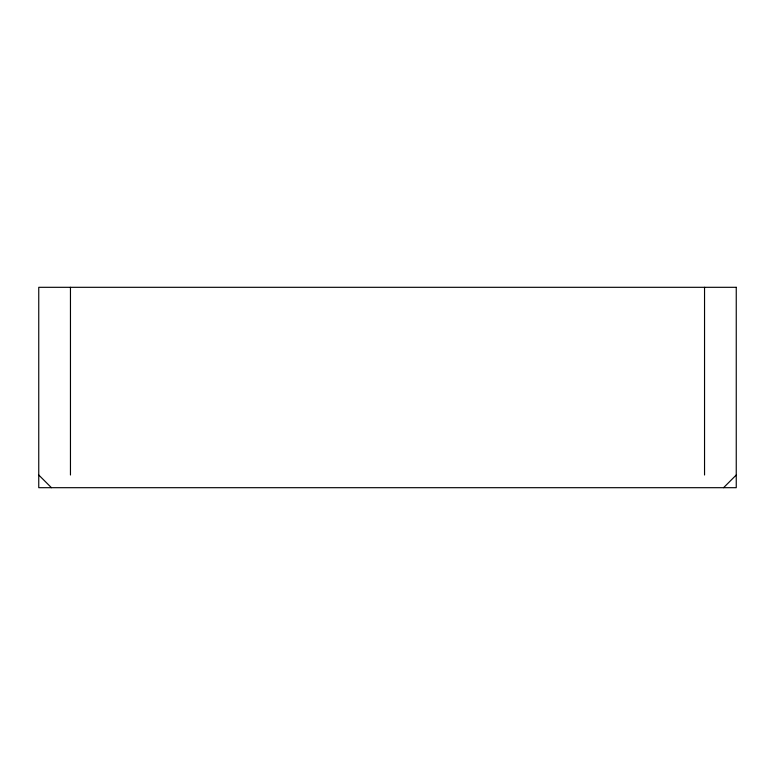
<?xml version="1.0" encoding="UTF-8"?>
<svg xmlns="http://www.w3.org/2000/svg" width="775" height="775" viewBox="0 0 775 775"><rect width="100%" height="100%" fill="white"/><g stroke="black" fill="none" stroke-linecap="round" stroke-linejoin="round"><path stroke-width="1.16" d="M723.569 487.688L736.25 475.007M38.75 475.007L51.431 487.688M704.543 287.312L704.543 475.007M70.457 287.312L70.457 475.007M736.25 287.312L38.75 287.312L38.75 487.688L736.25 487.688L736.25 287.312"/></g></svg>
